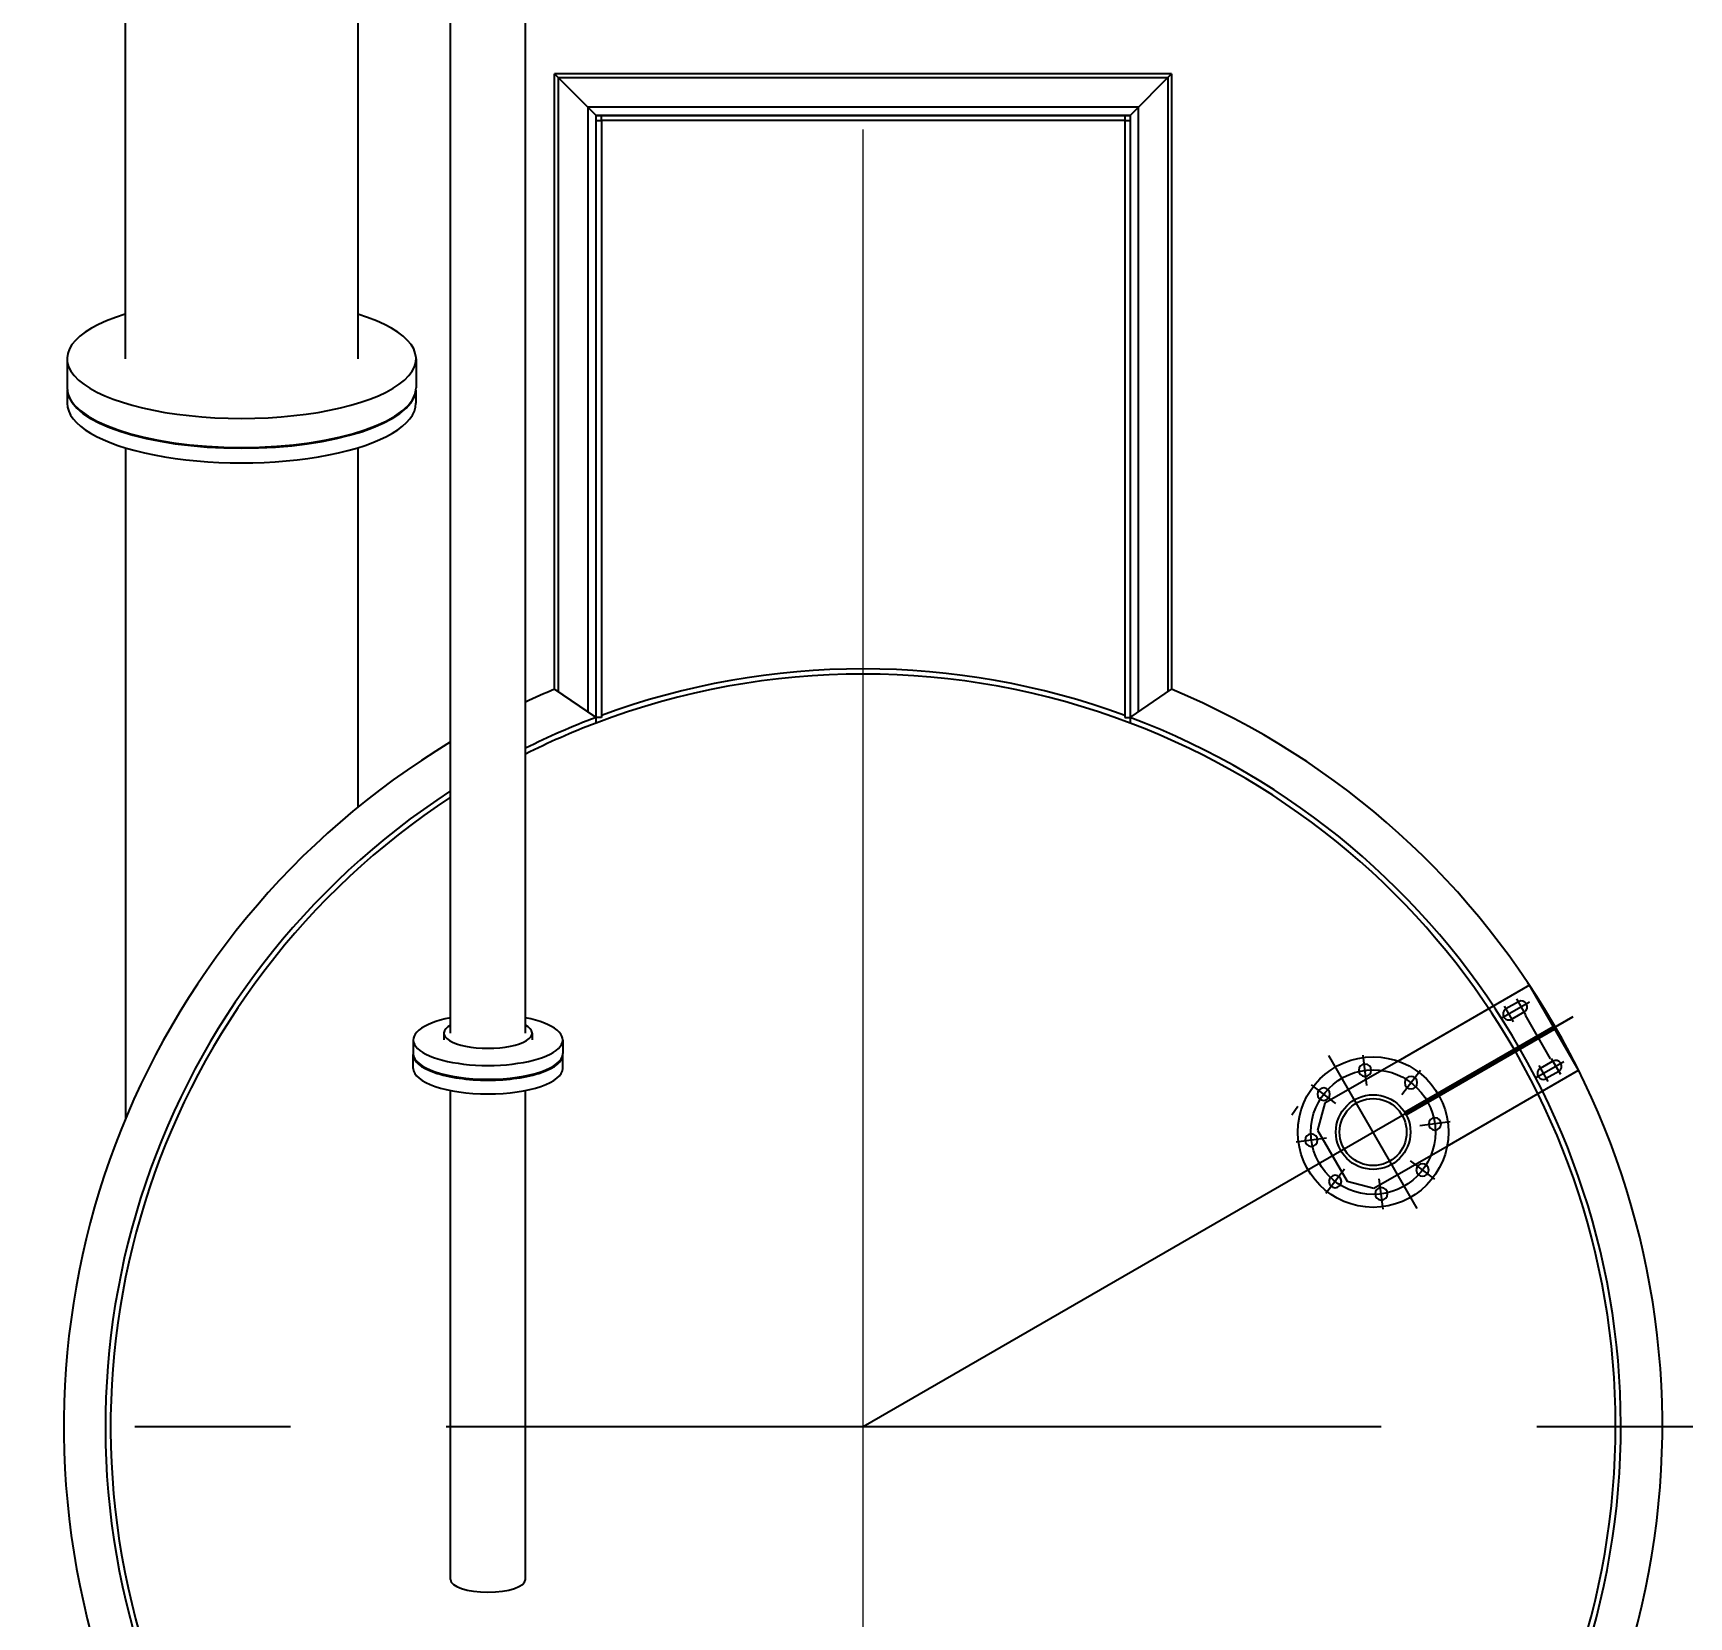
# Model space of a CAD drawing. Header units: metres. Extents: x 0 to 63075, y 0 to 44550.
# Drawn here: x 13178 to 15709, y 31360 to 33781 of the extents above; entities that cross this region are included whole.
import ezdxf

# ---------------------------------------------------------------- set-up
doc = ezdxf.new("R2010")
doc.units = ezdxf.units.M
doc.header["$LTSCALE"] = 75
doc.linetypes.add('CENTER2', pattern=[28.575, 19.05, -3.175, 3.175, -3.175])
doc.linetypes.add('CENTERX2', pattern=[101.6, 63.5, -12.7, 12.7, -12.7])
for name, color, linetype in [('SC1', 7, 'CENTER2'), ('SDM', 7, 'Continuous'), ('SL1', 8, 'Continuous')]:
    doc.layers.add(name, color=color, linetype=linetype)
doc.styles.add('ROMANS', font='ROMANS.SHX')
doc.dimstyles.new('75___1-75', dxfattribs={"dimscale": 75, "dimtxt": 2.5, "dimasz": 2, "dimexe": 1.5, "dimexo": 1, "dimgap": 0.5, "dimtad": 1, "dimdec": 0, "dimzin": 12, "dimtxsty": 'ROMANS', "dimcen": 0, "dimclrd": 256, "dimclre": 256, "dimclrt": 3, "dimazin": 3, "dimtfac": 1, "dimtdec": 0, "dimtmove": 0, "dimatfit": 0, "dimfxl": 1, "dimlwd": -1, "dimlwe": -1, "dimarcsym": 0})

# ---------------------------------------------------------------- blocks, each defined once
blk = doc.blocks.new('A$Cf5d57027')
at = {"layer": 'SC1'}
for p, q in [((6187.3, 9148.6), (7271.8, 9774.8)), ((3407.2, 9148.6), (8967.5, 9148.6))]:
    blk.add_line(p, q, dxfattribs=at)
at = {"layer": 'SL1'}
for p, q in [((5556.9, 9749.8), (5556.9, 13435)), ((5671.2, 9749.8), (5671.2, 13435)), ((5059.5, 11940.9), (5059.5, 10780.6)), ((5415.1, 11940.9), (5415.1, 10780.6)), ((6658.8, 11216), (5715.8, 11216)), ((5715.8, 10275.5), (5715.8, 11216)), ((5715.8, 11216), (5779.3, 11152.5)), ((6595.3, 11152.5), (6658.8, 11216)), ((6658.8, 11216), (6658.8, 10275.5)), ((6652.8, 11210), (5721.8, 11210)), ((5721.8, 10385.2), (5721.8, 11210)), ((6652.8, 11210), (6652.8, 10271.4)), ((6608, 11165.2), (5766.6, 11165.2)), ((5766.6, 11165.2), (5766.6, 10354.8)), ((6608, 10354.8), (6608, 11165.2)), ((5779, 11152.8), (6595.7, 11152.8)), ((5779, 11152.8), (5779, 10346.4)), ((5779.3, 11152.5), (6595.3, 11152.5)), ((5779.3, 10232.4), (5779.3, 11152.5)), ((5779.3, 11144.5), (5787.3, 11144.5)), ((5787.3, 11144.5), (5787.3, 11152.5)), ((6587.3, 11144.5), (5787.3, 11144.5)), ((5787.3, 11144.5), (5787.3, 10527.9)), ((6587.3, 11152.5), (6587.3, 11144.5)), ((6587.3, 11144.5), (6587.3, 10346.2)), ((6587.3, 11144.5), (6595.3, 11144.5)), ((6595.3, 11152.5), (6595.3, 10232.4)), ((6595.7, 10232.6), (6595.7, 11152.8)), ((4970.6, 10780.6), (4970.6, 10736.3)), ((5504, 10780.6), (5504, 10736.3)), ((4970.8, 10732.8), (4970.8, 10712.4)), ((5503.8, 10732.7), (5503.8, 10712.4)), ((5059.8, 10644.4), (5059.8, 9618.4)), ((5414.9, 10644.4), (5414.9, 10094.9)), ((5787.3, 10527.9), (5787.3, 10514.1)), ((5787.3, 10514.1), (5787.3, 10414.1)), ((5787.3, 10414.1), (5787.3, 10346.2)), ((5721.8, 10271.4), (5721.8, 10385.2)), ((5766.6, 10354.8), (5766.6, 10241)), ((6608, 10241), (6608, 10354.8)), ((5779, 10346.4), (5779, 10232.6)), ((5787.3, 10346.2), (5787.3, 10232.4)), ((6587.3, 10346.2), (6587.3, 10232.4)), ((5779.3, 10232.4), (5715.8, 10275.5)), ((5715.8, 10275.5), (5779.3, 10232.4)), ((6595.3, 10232.4), (6658.8, 10275.5)), ((6595.3, 10232.4), (6658.8, 10275.5)), ((5787.3, 10232.4), (5779.3, 10232.4)), ((5779.3, 10223.8), (5779.3, 10232.4)), ((6587.3, 10232.4), (6595.3, 10232.4)), ((6595.3, 10232.4), (6595.3, 10223.8)), ((7205.5, 9823.1), (7004.8, 9707.2)), ((7280.5, 9693.2), (7205.5, 9823.1)), ((7205.5, 9797.1), (7162.2, 9772.1)), ((7188.9, 9797.9), (7169.8, 9786.9)), ((7200.4, 9778), (7186.4, 9802.2)), ((7271.8, 9774.8), (7053.2, 9648.5)), ((7181.3, 9767), (7167.3, 9791.2)), ((7181.3, 9767), (7167.3, 9791.2)), ((7197.9, 9782.3), (7178.8, 9771.3)), ((7198.9, 9777.1), (7237.4, 9710.4)), ((5546.6, 9749.8), (5546.6, 9739.5)), ((5681.5, 9749.8), (5681.5, 9739.5)), ((7065.1, 9658.2), (7241.8, 9760.2)), ((7067.5, 9654.1), (7244.2, 9756.1)), ((5499.7, 9739.5), (5499.7, 9718.5)), ((5728.3, 9739.5), (5728.3, 9718.5)), ((5499.7, 9696), (5499.7, 9717)), ((5728.3, 9696), (5728.3, 9717)), ((7004.8, 9707.2), (6892.9, 9642.6)), ((7034.3, 9481.7), (6899.3, 9715.6)), ((6957.4, 9669.9), (6951.3, 9716.3)), ((7039, 9692.8), (7010.5, 9655.6)), ((7079.8, 9577.3), (7280.5, 9693.2)), ((7258, 9706.2), (7214.7, 9681.2)), ((7219.8, 9700.3), (7233.8, 9676.1)), ((7219.8, 9700.3), (7233.8, 9676.1)), ((7241.4, 9707), (7222.3, 9696)), ((7238.9, 9711.3), (7252.9, 9687.1)), ((6909.8, 9642.4), (6872.6, 9670.9)), ((7250.4, 9691.4), (7231.3, 9680.4)), ((5556.9, 8914.9), (5556.9, 9662.2)), ((5671.2, 8914.9), (5671.2, 9662.2)), ((6892.9, 9642.6), (6881.9, 9601.6)), ((7014.9, 9629.2), (7065.1, 9658.2)), ((7017.3, 9625.1), (7067.5, 9654.1)), ((6842.6, 9625), (6851.6, 9638)), ((6881.9, 9601.6), (6926.9, 9523.7)), ((7084.4, 9614.1), (7038, 9608)), ((6895.5, 9589.3), (6849.1, 9583.2)), ((6967.9, 9512.7), (7079.8, 9577.3)), ((6923, 9541.7), (6894.5, 9504.5)), ((7060.9, 9526.4), (7023.8, 9554.9)), ((6926.9, 9523.7), (6967.9, 9512.7)), ((6982.3, 9481), (6976.1, 9527.4)), ((5057.1, 9361), (5057.1, 9361))]:
    blk.add_line(p, q, dxfattribs=at)
for points in [[(7058.2, 9654.2), (7060.6, 9650.1)], [(7014.9, 9629.2), (7017.3, 9625.1)]]:
    blk.add_lwpolyline(points, dxfattribs=at)
for radius in [115, 95.2, 57, 51.2]:
    blk.add_circle((6966.8, 9598.6), radius, dxfattribs=at)
at = {"layer": 'SL1', "extrusion": (1.11261e-16, -1.92087e-16, -1)}
for centre in [(-6954.3, 9693.1), (-7024.7, 9674.2), (-6891.2, 9656.6), (-7061.2, 9611.1), (-6872.3, 9586.2), (-7042.3, 9540.7), (-6908.8, 9523.1), (-6979.2, 9504.2)]:
    blk.add_circle(centre, 9.52, dxfattribs=at)
at = {"layer": 'SL1'}
for centre, radius, start, end in [((6187.3, 9148.6), 1158, 69.7924, 110.2076), ((6187.3, 9148.6), 1221.5, 121.0747, 67.2944), ((6187.3, 9148.6), 1221.5, 112.7056, 114.9977), ((6187.3, 9148.6), 1150, 69.2199, 110.7801), ((6187.3, 9148.6), 1158, 122.9878, 69.37), ((6187.3, 9148.6), 1150, 123.2469, 69.2199), ((6187.3, 9148.6), 1158, 110.63, 116.4717), ((6187.3, 9148.6), 1150, 110.7801, 116.6703), ((7193.4, 9790.1), 9, 300, 120), ((7174.3, 9779.1), 9, 120, 300), ((7226.8, 9688.2), 9, 120, 300), ((7245.9, 9699.2), 9, 300, 120)]:
    blk.add_arc(centre, radius, start, end, dxfattribs=at)
for centre, major_axis, start_param, end_param in [((5237.3, 10780.6), (-266.7, 0), 5.442117, 7.853982), ((5237.3, 10780.6), (266.7, 0), 4.712389, 7.124254), ((5237.3, 10736.3), (-266.7, 0), 0, 1.570796), ((5237.3, 10735), (266.5, 0), 3.183315, 6.238485), ((5237.3, 10736.3), (266.7, 0), 4.712389, 6.283185), ((5237.3, 10712.4), (-266.5, 0), 0, 3.141593), ((5614, 9739.5), (-114.3, 0), 5.235988, 7.853982), ((5614, 9739.5), (114.3, 0), 4.712389, 7.330383), ((5614, 9749.8), (-67.4, 0), 5.723266, 7.853982), ((5614, 9749.8), (67.4, 0), 4.712389, 6.843104), ((5614, 9717), (-114.3, 0), 6.263954, 7.853982), ((5614, 9718.5), (-114.3, 0), 0, 1.570796), ((5614, 9718.5), (114.3, 0), 4.712389, 6.283185), ((5614, 9717), (114.3, 0), 4.712389, 6.302416), ((5614, 9696), (-114.3, 0), 0, 1.570796), ((5614, 9696), (114.3, 0), 4.712389, 6.283185), ((5614, 8914.9), (-57.2, 0), 0, 1.570796), ((5614, 8914.9), (57.1, 0), 4.712389, 6.283185)]:
    blk.add_ellipse(centre, major_axis=major_axis, ratio=0.34202, start_param=start_param, end_param=end_param, dxfattribs=at)
blk = doc.blocks.new('*D28')
at = {"layer": 'Defpoints', "color": 0, "transparency": 16777216}
for p in [(11387.1, 31651.5), (11666.7, 31651.5), (14103.6, 31075.1)]:
    blk.add_point(p, dxfattribs=at)
at = {"layer": 'SDM', "transparency": 16777216}
for p, q in [((11591.7, 31651.5), (11274.6, 31651.5)), ((11387.1, 31225.1), (11387.1, 31501.5)), ((14028.6, 31075.1), (11274.6, 31075.1))]:
    blk.add_line(p, q, dxfattribs=at)
for points in [[(11362.1, 31501.5), (11412.1, 31501.5), (11387.1, 31651.5)], [(11362.1, 31225.1), (11412.1, 31225.1), (11387.1, 31075.1)]]:
    blk.add_solid(points, dxfattribs=at)
at = {"layer": 'SDM', "color": 3, "transparency": 16777216, "insert": (11255.8, 31363.3), "char_height": 187.5, "attachment_point": 5, "rotation": 90, "style": 'ROMANS'}
blk.add_mtext('576', dxfattribs=at)

msp = doc.modelspace()

# ---------------------------------------------------------------- linework, layer by layer
at = {"layer": 'SC1', "color": 7, "linetype": 'CENTERX2', "lineweight": 9}
msp.add_line((14446.9, 28871.4), (14446.9, 42486.1), dxfattribs=at)

# ---------------------------------------------------------------- block references
at = {"layer": 'SDM'}
msp.add_blockref('A$Cf5d57027', (8259.5, 22502.8), dxfattribs=at)

# ---------------------------------------------------------------- dimensions: what is measured, and where the dimension line sits
dim = msp.add_linear_dim(base=(11387.1, 31651.5), p1=(14103.6, 31075.1), p2=(11666.7, 31651.5), angle=90, dimstyle='75___1-75', dxfattribs=at)
dim.commit()
dim.dimension.update_dxf_attribs({"geometry": '*D28', "text_midpoint": (11255.8, 31363.3)})

doc.saveas('drawing.dxf')
